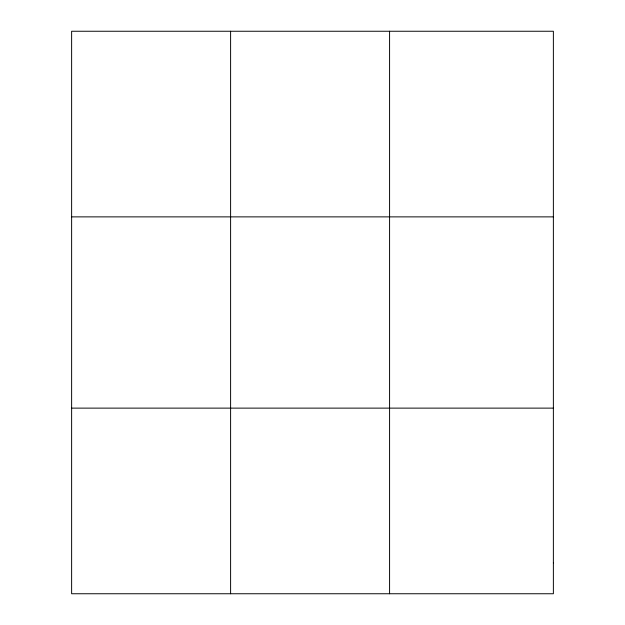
<?xml version="1.0" encoding="UTF-8"?>
<svg xmlns="http://www.w3.org/2000/svg" width="625" height="625" viewBox="0 0 625 625"><rect width="100%" height="100%" fill="white"/><g stroke="black" fill="none" stroke-linecap="round" stroke-linejoin="round"><path stroke-width="0.94" d="M230.602 31.25L230.602 593.75M389.578 31.25L389.578 593.75M71.625 216.875L553.375 216.875M71.625 408.125L553.375 408.125M553.375 562.812L553.375 593.75L71.625 593.75L71.625 31.25L553.375 31.25L553.375 562.812"/></g></svg>
